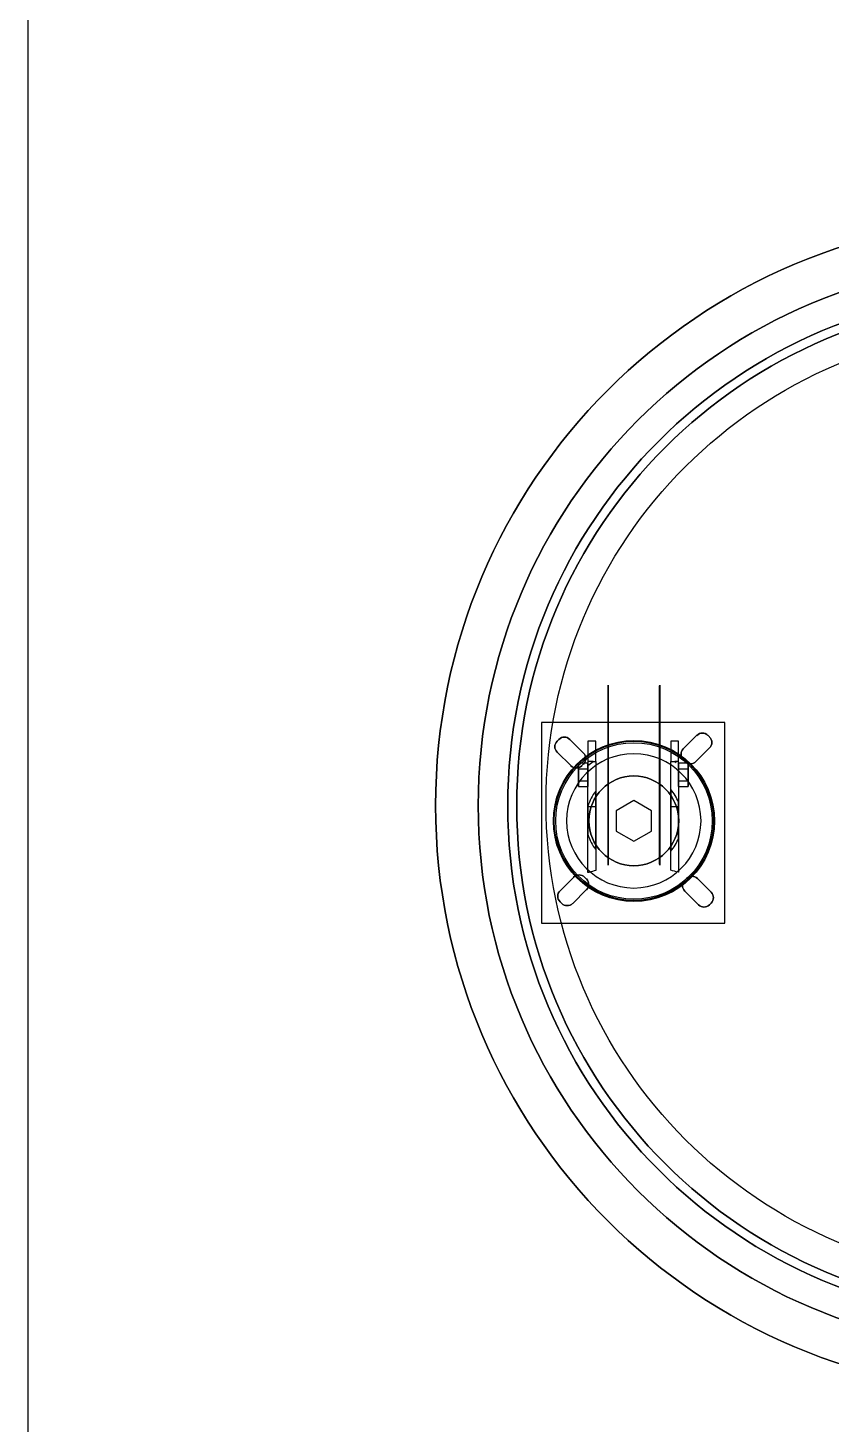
# Model space of a CAD drawing. Header units: millimetres. Extents: x 43168.9 to 43194.6, y -25545.1 to -25543.4.
# Drawn here: x 43170.37588 to 43170.38212, y -25543.92404 to -25543.91319 of the extents above; entities that cross this region are included whole.
import ezdxf

# ---------------------------------------------------------------- set-up
doc = ezdxf.new("R2010")
doc.units = ezdxf.units.MM
doc.header["$LTSCALE"] = 200
doc.layers.add('duv_sgh', color=4, linetype='Continuous')

msp = doc.modelspace()

# ---------------------------------------------------------------- linework, layer by layer
for p, q in [((43170.375879, -25543.911919), (43170.375879, -25543.925919)), ((43170.381292, -25543.918588, 0.002208), (43170.37987, -25543.918588, 0.002208)), ((43170.37987, -25543.918588, 0.002208), (43170.37987, -25543.920148, 0.002208)), ((43170.381292, -25543.920148, 0.002208), (43170.381292, -25543.918588, 0.002208)), ((43170.37999, -25543.918732, 0.002208), (43170.380003, -25543.918719, 0.002208)), ((43170.380088, -25543.918719, 0.002208), (43170.380194, -25543.918825, 0.002208)), ((43170.38097, -25543.918793, 0.002208), (43170.381076, -25543.918687, 0.002208)), ((43170.381161, -25543.918687, 0.002208), (43170.381175, -25543.9187, 0.002208)), ((43170.380096, -25543.918923, 0.002208), (43170.37999, -25543.918817, 0.002208)), ((43170.380983, -25543.918892, 0.002208), (43170.38097, -25543.918878, 0.002208)), ((43170.381175, -25543.918785, 0.002208), (43170.381068, -25543.918892, 0.002208)), ((43170.380156, -25543.91904, 0.000818), (43170.380156, -25543.918948, 0.000818)), ((43170.380156, -25543.918948, 0.000818), (43170.38023, -25543.918948, 0.000818)), ((43170.380194, -25543.91891, 0.002208), (43170.380181, -25543.918923, 0.002208)), ((43170.38023, -25543.91904, 0.000818), (43170.38023, -25543.918948, 0.000818)), ((43170.380933, -25543.91904, 0.000818), (43170.380933, -25543.918948, 0.000818)), ((43170.380933, -25543.918948, 0.000818), (43170.381007, -25543.918948, 0.000818)), ((43170.381007, -25543.91904, 0.000818), (43170.381007, -25543.918948, 0.000818)), ((43170.380156, -25543.91904, 0.000818), (43170.38023, -25543.91904, 0.000818)), ((43170.380933, -25543.91904, 0.000818), (43170.381007, -25543.91904, 0.000818)), ((43170.380586, -25543.919194, 0.001966), (43170.380449, -25543.919273, 0.001966)), ((43170.380723, -25543.919273, 0.001966), (43170.380586, -25543.919194, 0.001966)), ((43170.380449, -25543.919273, 0.001966), (43170.380449, -25543.919431, 0.001966)), ((43170.380723, -25543.919431, 0.001966), (43170.380723, -25543.919273, 0.001966)), ((43170.380449, -25543.919431, 0.001966), (43170.380586, -25543.91951, 0.001966)), ((43170.380586, -25543.91951, 0.001966), (43170.380723, -25543.919431, 0.001966)), ((43170.380013, -25543.919896, 0.002208), (43170.380119, -25543.919789, 0.002208)), ((43170.380204, -25543.919789, 0.002208), (43170.380217, -25543.919803, 0.002208)), ((43170.380982, -25543.919814, 0.002208), (43170.380995, -25543.9198, 0.002208)), ((43170.38108, -25543.9198, 0.002208), (43170.381186, -25543.919907, 0.002208)), ((43170.380217, -25543.919887, 0.002208), (43170.380111, -25543.919994, 0.002208)), ((43170.381088, -25543.920005, 0.002208), (43170.380982, -25543.919898, 0.002208)), ((43170.380026, -25543.919994, 0.002208), (43170.380013, -25543.919981, 0.002208)), ((43170.381186, -25543.919992, 0.002208), (43170.381173, -25543.920005, 0.002208)), ((43170.37987, -25543.920148, 0.002208), (43170.381292, -25543.920148, 0.002208))]:
    msp.add_line(p, q)
at = {"extrusion": (1.22461e-16, -1.17518e-30, -1)}
for p, q in [((43170.381292, -25543.918588, 0.002139), (43170.37987, -25543.918588, 0.002139)), ((43170.37987, -25543.918588, 0.002139), (43170.37987, -25543.920148, 0.002139)), ((43170.381292, -25543.920148, 0.002139), (43170.381292, -25543.918588, 0.002139)), ((43170.380003, -25543.918719, 0.002139), (43170.37999, -25543.918732, 0.002139)), ((43170.380194, -25543.918825, 0.002139), (43170.380088, -25543.918719, 0.002139)), ((43170.381076, -25543.918687, 0.002139), (43170.38097, -25543.918793, 0.002139)), ((43170.381175, -25543.9187, 0.002139), (43170.381161, -25543.918687, 0.002139)), ((43170.37999, -25543.918817, 0.002139), (43170.380096, -25543.918923, 0.002139)), ((43170.38097, -25543.918878, 0.002139), (43170.380983, -25543.918892, 0.002139)), ((43170.381068, -25543.918892, 0.002139), (43170.381175, -25543.918785, 0.002139)), ((43170.380156, -25543.918948, 0.000659), (43170.380156, -25543.91904, 0.000659)), ((43170.380156, -25543.918948, 0.000659), (43170.38023, -25543.918948, 0.000659)), ((43170.380181, -25543.918923, 0.002139), (43170.380194, -25543.91891, 0.002139)), ((43170.38023, -25543.918948, 0.000659), (43170.38023, -25543.91904, 0.000659)), ((43170.380933, -25543.918948, 0.000659), (43170.380933, -25543.91904, 0.000659)), ((43170.380933, -25543.918948, 0.000659), (43170.381007, -25543.918948, 0.000659)), ((43170.381007, -25543.918948, 0.000659), (43170.381007, -25543.91904, 0.000659)), ((43170.380156, -25543.91904, 0.000659), (43170.38023, -25543.91904, 0.000659)), ((43170.380933, -25543.91904, 0.000659), (43170.381007, -25543.91904, 0.000659)), ((43170.380586, -25543.919194, 0.001854), (43170.380449, -25543.919273, 0.001854)), ((43170.380723, -25543.919273, 0.001854), (43170.380586, -25543.919194, 0.001854)), ((43170.380449, -25543.919273, 0.001854), (43170.380449, -25543.919431, 0.001854)), ((43170.380723, -25543.919431, 0.001854), (43170.380723, -25543.919273, 0.001854)), ((43170.380449, -25543.919431, 0.001854), (43170.380586, -25543.91951, 0.001854)), ((43170.380586, -25543.91951, 0.001854), (43170.380723, -25543.919431, 0.001854)), ((43170.380119, -25543.919789, 0.002139), (43170.380013, -25543.919896, 0.002139)), ((43170.380217, -25543.919803, 0.002139), (43170.380204, -25543.919789, 0.002139)), ((43170.380995, -25543.9198, 0.002139), (43170.380982, -25543.919814, 0.002139)), ((43170.381186, -25543.919907, 0.002139), (43170.38108, -25543.9198, 0.002139)), ((43170.380111, -25543.919994, 0.002139), (43170.380217, -25543.919887, 0.002139)), ((43170.380982, -25543.919898, 0.002139), (43170.381088, -25543.920005, 0.002139)), ((43170.380013, -25543.919981, 0.002139), (43170.380026, -25543.919994, 0.002139)), ((43170.381173, -25543.920005, 0.002139), (43170.381186, -25543.919992, 0.002139)), ((43170.37987, -25543.920148, 0.002139), (43170.381292, -25543.920148, 0.002139))]:
    msp.add_line(p, q, dxfattribs=at)
at = {"extrusion": (9.59637e-15, 1, 0)}
for p, q in [((43170.381292, -25543.918588, 0.002208), (43170.37987, -25543.918588, 0.002208)), ((43170.37987, -25543.918588, 0.002139), (43170.37987, -25543.918588, 0.002208)), ((43170.381292, -25543.918588, 0.002139), (43170.37987, -25543.918588, 0.002139)), ((43170.381292, -25543.918588, 0.002208), (43170.381292, -25543.918588, 0.002139))]:
    msp.add_line(p, q, dxfattribs=at)
at = {"extrusion": (-1, 9.59637e-15, -1.22461e-16)}
for p, q in [((43170.37987, -25543.918588, 0.002208), (43170.37987, -25543.920148, 0.002208)), ((43170.37987, -25543.918588, 0.002139), (43170.37987, -25543.918588, 0.002208)), ((43170.37987, -25543.918588, 0.002139), (43170.37987, -25543.920148, 0.002139)), ((43170.38023, -25543.918732, 0.00076), (43170.38023, -25543.918891, 0.001966)), ((43170.380873, -25543.918732, 0.00076), (43170.380873, -25543.91889, 0.001956)), ((43170.380156, -25543.918948, 0.000818), (43170.380156, -25543.918902, 0.000738)), ((43170.380156, -25543.918902, 0.000738), (43170.380156, -25543.918948, 0.000659)), ((43170.380156, -25543.91904, 0.000818), (43170.380156, -25543.918948, 0.000818)), ((43170.380156, -25543.918948, 0.000659), (43170.380156, -25543.91904, 0.000659)), ((43170.38023, -25543.918891, 0.001966), (43170.38023, -25543.918922, 0.001966)), ((43170.380933, -25543.918948, 0.000818), (43170.380933, -25543.918902, 0.000738)), ((43170.380933, -25543.918902, 0.000738), (43170.380933, -25543.918948, 0.000659)), ((43170.380933, -25543.91904, 0.000818), (43170.380933, -25543.918948, 0.000818)), ((43170.380933, -25543.918948, 0.000659), (43170.380933, -25543.91904, 0.000659)), ((43170.380156, -25543.919086, 0.000738), (43170.380156, -25543.91904, 0.000818)), ((43170.380156, -25543.91904, 0.000659), (43170.380156, -25543.919086, 0.000738)), ((43170.380933, -25543.919086, 0.000738), (43170.380933, -25543.91904, 0.000818)), ((43170.380933, -25543.91904, 0.000659), (43170.380933, -25543.919086, 0.000738)), ((43170.380873, -25543.919107, 0.001964), (43170.380873, -25543.919588, 0.001959)), ((43170.38023, -25543.919238, 0.001963), (43170.38023, -25543.919458, 0.00196)), ((43170.38023, -25543.919754, 0.001951), (43170.38023, -25543.919242, 0.000703)), ((43170.380449, -25543.919273, 0.001966), (43170.380449, -25543.919431, 0.001966)), ((43170.380449, -25543.919273, 0.001966), (43170.380449, -25543.919273, 0.001854)), ((43170.380449, -25543.919273, 0.001854), (43170.380449, -25543.919431, 0.001854)), ((43170.380873, -25543.919735, 0.001905), (43170.380873, -25543.919242, 0.000703)), ((43170.380449, -25543.919431, 0.001966), (43170.380449, -25543.919431, 0.001854)), ((43170.37987, -25543.920148, 0.002208), (43170.37987, -25543.920148, 0.002139))]:
    msp.add_line(p, q, dxfattribs=at)
at = {"extrusion": (1, -9.59637e-15, 1.22461e-16)}
for p, q in [((43170.381292, -25543.920148, 0.002208), (43170.381292, -25543.918588, 0.002208)), ((43170.381292, -25543.918588, 0.002208), (43170.381292, -25543.918588, 0.002139)), ((43170.381292, -25543.920148, 0.002139), (43170.381292, -25543.918588, 0.002139)), ((43170.38029, -25543.91889, 0.00196), (43170.38029, -25543.918732, 0.00076)), ((43170.380933, -25543.918891, 0.001966), (43170.380933, -25543.918732, 0.00076)), ((43170.38023, -25543.918948, 0.000818), (43170.38023, -25543.918902, 0.000738)), ((43170.38023, -25543.918902, 0.000738), (43170.38023, -25543.918948, 0.000659)), ((43170.38023, -25543.91904, 0.000818), (43170.38023, -25543.918948, 0.000818)), ((43170.38023, -25543.918948, 0.000659), (43170.38023, -25543.91904, 0.000659)), ((43170.380933, -25543.918913, 0.001966), (43170.380933, -25543.918891, 0.001966)), ((43170.381007, -25543.918948, 0.000818), (43170.381007, -25543.918902, 0.000738)), ((43170.381007, -25543.918902, 0.000738), (43170.381007, -25543.918948, 0.000659)), ((43170.381007, -25543.91904, 0.000818), (43170.381007, -25543.918948, 0.000818)), ((43170.381007, -25543.918948, 0.000659), (43170.381007, -25543.91904, 0.000659)), ((43170.38023, -25543.919086, 0.000738), (43170.38023, -25543.91904, 0.000818)), ((43170.38023, -25543.91904, 0.000659), (43170.38023, -25543.919086, 0.000738)), ((43170.381007, -25543.919086, 0.000738), (43170.381007, -25543.91904, 0.000818)), ((43170.381007, -25543.91904, 0.000659), (43170.381007, -25543.919086, 0.000738)), ((43170.38029, -25543.919574, 0.001959), (43170.38029, -25543.919121, 0.001964)), ((43170.380933, -25543.919489, 0.00196), (43170.380933, -25543.919207, 0.001963)), ((43170.38029, -25543.919242, 0.000703), (43170.38029, -25543.919738, 0.001913)), ((43170.380723, -25543.919431, 0.001966), (43170.380723, -25543.919273, 0.001966)), ((43170.380723, -25543.919273, 0.001966), (43170.380723, -25543.919273, 0.001854)), ((43170.380723, -25543.919431, 0.001854), (43170.380723, -25543.919273, 0.001854)), ((43170.380933, -25543.919242, 0.000703), (43170.380933, -25543.919751, 0.001945)), ((43170.380723, -25543.919431, 0.001966), (43170.380723, -25543.919431, 0.001854)), ((43170.381292, -25543.920148, 0.002208), (43170.381292, -25543.920148, 0.002139))]:
    msp.add_line(p, q, dxfattribs=at)
at = {"extrusion": (0.707107, -0.707107, 8.65927e-17)}
for p, q in [((43170.37999, -25543.918732, 0.002208), (43170.380003, -25543.918719, 0.002208)), ((43170.380003, -25543.918719, 0.002139), (43170.37999, -25543.918732, 0.002139)), ((43170.37999, -25543.918732, 0.002208), (43170.37999, -25543.918732, 0.002139)), ((43170.380003, -25543.918719, 0.002208), (43170.380003, -25543.918719, 0.002139)), ((43170.38097, -25543.918793, 0.002208), (43170.381076, -25543.918687, 0.002208)), ((43170.381076, -25543.918687, 0.002139), (43170.38097, -25543.918793, 0.002139)), ((43170.381076, -25543.918687, 0.002208), (43170.381076, -25543.918687, 0.002139)), ((43170.38097, -25543.918793, 0.002208), (43170.38097, -25543.918793, 0.002139)), ((43170.380013, -25543.919896, 0.002208), (43170.380119, -25543.919789, 0.002208)), ((43170.380119, -25543.919789, 0.002139), (43170.380013, -25543.919896, 0.002139)), ((43170.380119, -25543.919789, 0.002208), (43170.380119, -25543.919789, 0.002139)), ((43170.380982, -25543.919814, 0.002208), (43170.380995, -25543.9198, 0.002208)), ((43170.380995, -25543.9198, 0.002139), (43170.380982, -25543.919814, 0.002139)), ((43170.380982, -25543.919814, 0.002208), (43170.380982, -25543.919814, 0.002139)), ((43170.380995, -25543.9198, 0.002208), (43170.380995, -25543.9198, 0.002139)), ((43170.380013, -25543.919896, 0.002208), (43170.380013, -25543.919896, 0.002139))]:
    msp.add_line(p, q, dxfattribs=at)
at = {"extrusion": (-0.707107, -0.707107, -8.65927e-17)}
for p, q in [((43170.380088, -25543.918719, 0.002208), (43170.380194, -25543.918825, 0.002208)), ((43170.380088, -25543.918719, 0.002208), (43170.380088, -25543.918719, 0.002139)), ((43170.380194, -25543.918825, 0.002139), (43170.380088, -25543.918719, 0.002139)), ((43170.381161, -25543.918687, 0.002208), (43170.381175, -25543.9187, 0.002208)), ((43170.381161, -25543.918687, 0.002208), (43170.381161, -25543.918687, 0.002139)), ((43170.381175, -25543.9187, 0.002139), (43170.381161, -25543.918687, 0.002139)), ((43170.381175, -25543.9187, 0.002208), (43170.381175, -25543.9187, 0.002139)), ((43170.380194, -25543.918825, 0.002208), (43170.380194, -25543.918825, 0.002139)), ((43170.380204, -25543.919789, 0.002208), (43170.380217, -25543.919803, 0.002208)), ((43170.380204, -25543.919789, 0.002208), (43170.380204, -25543.919789, 0.002139)), ((43170.380217, -25543.919803, 0.002139), (43170.380204, -25543.919789, 0.002139)), ((43170.380217, -25543.919803, 0.002208), (43170.380217, -25543.919803, 0.002139)), ((43170.38108, -25543.9198, 0.002208), (43170.381186, -25543.919907, 0.002208)), ((43170.38108, -25543.9198, 0.002208), (43170.38108, -25543.9198, 0.002139)), ((43170.381186, -25543.919907, 0.002139), (43170.38108, -25543.9198, 0.002139)), ((43170.381186, -25543.919907, 0.002208), (43170.381186, -25543.919907, 0.002139))]:
    msp.add_line(p, q, dxfattribs=at)
at = {"extrusion": (9.49719e-15, 0.99134, 0.131317)}
for p, q in [((43170.38029, -25543.918732, 0.00076), (43170.38023, -25543.918732, 0.00076)), ((43170.38023, -25543.918732, 0.00076), (43170.38023, -25543.918891, 0.001966)), ((43170.38029, -25543.91889, 0.00196), (43170.38029, -25543.918732, 0.00076)), ((43170.380873, -25543.918732, 0.00076), (43170.380873, -25543.91889, 0.001956)), ((43170.380933, -25543.918732, 0.00076), (43170.380873, -25543.918732, 0.00076)), ((43170.380933, -25543.918891, 0.001966), (43170.380933, -25543.918732, 0.00076)), ((43170.380269, -25543.918891, 0.001966), (43170.38023, -25543.918891, 0.001966)), ((43170.380933, -25543.918891, 0.001966), (43170.380904, -25543.918891, 0.001966))]:
    msp.add_line(p, q, dxfattribs=at)
at = {"extrusion": (0.707107, 0.707107, 8.65927e-17)}
for p, q in [((43170.380096, -25543.918923, 0.002208), (43170.37999, -25543.918817, 0.002208)), ((43170.37999, -25543.918817, 0.002208), (43170.37999, -25543.918817, 0.002139)), ((43170.37999, -25543.918817, 0.002139), (43170.380096, -25543.918923, 0.002139)), ((43170.380983, -25543.918892, 0.002208), (43170.38097, -25543.918878, 0.002208)), ((43170.38097, -25543.918878, 0.002208), (43170.38097, -25543.918878, 0.002139)), ((43170.38097, -25543.918878, 0.002139), (43170.380983, -25543.918892, 0.002139)), ((43170.380096, -25543.918923, 0.002208), (43170.380096, -25543.918923, 0.002139)), ((43170.380983, -25543.918892, 0.002208), (43170.380983, -25543.918892, 0.002139)), ((43170.381088, -25543.920005, 0.002208), (43170.380982, -25543.919898, 0.002208)), ((43170.380982, -25543.919898, 0.002208), (43170.380982, -25543.919898, 0.002139)), ((43170.380982, -25543.919898, 0.002139), (43170.381088, -25543.920005, 0.002139)), ((43170.380026, -25543.919994, 0.002208), (43170.380013, -25543.919981, 0.002208)), ((43170.380013, -25543.919981, 0.002208), (43170.380013, -25543.919981, 0.002139)), ((43170.380013, -25543.919981, 0.002139), (43170.380026, -25543.919994, 0.002139)), ((43170.380026, -25543.919994, 0.002208), (43170.380026, -25543.919994, 0.002139)), ((43170.381088, -25543.920005, 0.002208), (43170.381088, -25543.920005, 0.002139))]:
    msp.add_line(p, q, dxfattribs=at)
at = {"extrusion": (-0.707107, 0.707107, -8.65927e-17)}
for p, q in [((43170.381175, -25543.918785, 0.002208), (43170.381068, -25543.918892, 0.002208)), ((43170.381068, -25543.918892, 0.002139), (43170.381175, -25543.918785, 0.002139)), ((43170.381175, -25543.918785, 0.002208), (43170.381175, -25543.918785, 0.002139)), ((43170.380194, -25543.91891, 0.002208), (43170.380181, -25543.918923, 0.002208)), ((43170.380181, -25543.918923, 0.002139), (43170.380194, -25543.91891, 0.002139)), ((43170.380181, -25543.918923, 0.002208), (43170.380181, -25543.918923, 0.002139)), ((43170.380194, -25543.91891, 0.002208), (43170.380194, -25543.91891, 0.002139)), ((43170.381068, -25543.918892, 0.002208), (43170.381068, -25543.918892, 0.002139)), ((43170.380217, -25543.919887, 0.002208), (43170.380111, -25543.919994, 0.002208)), ((43170.380111, -25543.919994, 0.002139), (43170.380217, -25543.919887, 0.002139)), ((43170.380217, -25543.919887, 0.002208), (43170.380217, -25543.919887, 0.002139)), ((43170.380111, -25543.919994, 0.002208), (43170.380111, -25543.919994, 0.002139)), ((43170.381186, -25543.919992, 0.002208), (43170.381173, -25543.920005, 0.002208)), ((43170.381173, -25543.920005, 0.002139), (43170.381186, -25543.919992, 0.002139)), ((43170.381173, -25543.920005, 0.002208), (43170.381173, -25543.920005, 0.002139)), ((43170.381186, -25543.919992, 0.002208), (43170.381186, -25543.919992, 0.002139))]:
    msp.add_line(p, q, dxfattribs=at)
at = {"extrusion": (8.37193e-15, 0.866025, -0.5)}
for p, q in [((43170.380156, -25543.918902, 0.000738), (43170.380156, -25543.918948, 0.000659)), ((43170.380156, -25543.918902, 0.000738), (43170.38023, -25543.918902, 0.000738)), ((43170.380156, -25543.918948, 0.000659), (43170.38023, -25543.918948, 0.000659)), ((43170.38023, -25543.918902, 0.000738), (43170.38023, -25543.918948, 0.000659)), ((43170.380933, -25543.918902, 0.000738), (43170.380933, -25543.918948, 0.000659)), ((43170.380933, -25543.918902, 0.000738), (43170.381007, -25543.918902, 0.000738)), ((43170.380933, -25543.918948, 0.000659), (43170.381007, -25543.918948, 0.000659)), ((43170.381007, -25543.918902, 0.000738), (43170.381007, -25543.918948, 0.000659))]:
    msp.add_line(p, q, dxfattribs=at)
at = {"extrusion": (8.24947e-15, 0.866025, 0.5)}
for p, q in [((43170.380156, -25543.918948, 0.000818), (43170.380156, -25543.918902, 0.000738)), ((43170.380156, -25543.918902, 0.000738), (43170.38023, -25543.918902, 0.000738)), ((43170.380156, -25543.918948, 0.000818), (43170.38023, -25543.918948, 0.000818)), ((43170.38023, -25543.918948, 0.000818), (43170.38023, -25543.918902, 0.000738)), ((43170.380933, -25543.918948, 0.000818), (43170.380933, -25543.918902, 0.000738)), ((43170.380933, -25543.918902, 0.000738), (43170.381007, -25543.918902, 0.000738)), ((43170.380933, -25543.918948, 0.000818), (43170.381007, -25543.918948, 0.000818)), ((43170.381007, -25543.918948, 0.000818), (43170.381007, -25543.918902, 0.000738))]:
    msp.add_line(p, q, dxfattribs=at)
at = {"extrusion": (-2.20791e-16, -0.010247, 0.999947)}
for p, q in [((43170.380269, -25543.918891, 0.001966), (43170.38023, -25543.918891, 0.001966)), ((43170.38023, -25543.918891, 0.001966), (43170.38023, -25543.918922, 0.001966)), ((43170.380933, -25543.918891, 0.001966), (43170.380904, -25543.918891, 0.001966)), ((43170.380933, -25543.918913, 0.001966), (43170.380933, -25543.918891, 0.001966)), ((43170.38029, -25543.919574, 0.001959), (43170.38029, -25543.919121, 0.001964)), ((43170.380873, -25543.919107, 0.001964), (43170.380873, -25543.919588, 0.001959)), ((43170.380933, -25543.919489, 0.00196), (43170.380933, -25543.919207, 0.001963)), ((43170.38023, -25543.919238, 0.001963), (43170.38023, -25543.919458, 0.00196))]:
    msp.add_line(p, q, dxfattribs=at)
at = {"extrusion": (-8.24947e-15, -0.866025, -0.5)}
for p, q in [((43170.380156, -25543.91904, 0.000659), (43170.380156, -25543.919086, 0.000738)), ((43170.380156, -25543.91904, 0.000659), (43170.38023, -25543.91904, 0.000659)), ((43170.380156, -25543.919086, 0.000738), (43170.38023, -25543.919086, 0.000738)), ((43170.38023, -25543.91904, 0.000659), (43170.38023, -25543.919086, 0.000738)), ((43170.380933, -25543.91904, 0.000659), (43170.380933, -25543.919086, 0.000738)), ((43170.380933, -25543.91904, 0.000659), (43170.381007, -25543.91904, 0.000659)), ((43170.380933, -25543.919086, 0.000738), (43170.381007, -25543.919086, 0.000738)), ((43170.381007, -25543.91904, 0.000659), (43170.381007, -25543.919086, 0.000738))]:
    msp.add_line(p, q, dxfattribs=at)
at = {"extrusion": (-8.37193e-15, -0.866025, 0.5)}
for p, q in [((43170.380156, -25543.919086, 0.000738), (43170.380156, -25543.91904, 0.000818)), ((43170.380156, -25543.91904, 0.000818), (43170.38023, -25543.91904, 0.000818)), ((43170.380156, -25543.919086, 0.000738), (43170.38023, -25543.919086, 0.000738)), ((43170.38023, -25543.919086, 0.000738), (43170.38023, -25543.91904, 0.000818)), ((43170.380933, -25543.919086, 0.000738), (43170.380933, -25543.91904, 0.000818)), ((43170.380933, -25543.91904, 0.000818), (43170.381007, -25543.91904, 0.000818)), ((43170.380933, -25543.919086, 0.000738), (43170.381007, -25543.919086, 0.000738)), ((43170.381007, -25543.919086, 0.000738), (43170.381007, -25543.91904, 0.000818))]:
    msp.add_line(p, q, dxfattribs=at)
at = {"extrusion": (-0.5, 0.866025, -6.12303e-17)}
for p, q in [((43170.380586, -25543.919194, 0.001966), (43170.380449, -25543.919273, 0.001966)), ((43170.380586, -25543.919194, 0.001854), (43170.380449, -25543.919273, 0.001854)), ((43170.380586, -25543.919194, 0.001966), (43170.380586, -25543.919194, 0.001854)), ((43170.380449, -25543.919273, 0.001966), (43170.380449, -25543.919273, 0.001854))]:
    msp.add_line(p, q, dxfattribs=at)
at = {"extrusion": (0.5, 0.866025, 6.12303e-17)}
for p, q in [((43170.380723, -25543.919273, 0.001966), (43170.380586, -25543.919194, 0.001966)), ((43170.380586, -25543.919194, 0.001966), (43170.380586, -25543.919194, 0.001854)), ((43170.380723, -25543.919273, 0.001854), (43170.380586, -25543.919194, 0.001854)), ((43170.380723, -25543.919273, 0.001966), (43170.380723, -25543.919273, 0.001854))]:
    msp.add_line(p, q, dxfattribs=at)
at = {"extrusion": (-8.83184e-15, -0.925175, -0.379542)}
for p, q in [((43170.38023, -25543.919754, 0.001951), (43170.38023, -25543.919242, 0.000703)), ((43170.38029, -25543.919242, 0.000703), (43170.38023, -25543.919242, 0.000703)), ((43170.38029, -25543.919242, 0.000703), (43170.38029, -25543.919738, 0.001913)), ((43170.380873, -25543.919735, 0.001905), (43170.380873, -25543.919242, 0.000703)), ((43170.380933, -25543.919242, 0.000703), (43170.380873, -25543.919242, 0.000703)), ((43170.380933, -25543.919242, 0.000703), (43170.380933, -25543.919751, 0.001945))]:
    msp.add_line(p, q, dxfattribs=at)
at = {"extrusion": (-0.5, -0.866025, -6.12303e-17)}
for p, q in [((43170.380449, -25543.919431, 0.001966), (43170.380586, -25543.91951, 0.001966)), ((43170.380449, -25543.919431, 0.001966), (43170.380449, -25543.919431, 0.001854)), ((43170.380449, -25543.919431, 0.001854), (43170.380586, -25543.91951, 0.001854)), ((43170.380586, -25543.91951, 0.001966), (43170.380586, -25543.91951, 0.001854))]:
    msp.add_line(p, q, dxfattribs=at)
at = {"extrusion": (0.5, -0.866025, 6.12303e-17)}
for p, q in [((43170.380586, -25543.91951, 0.001966), (43170.380723, -25543.919431, 0.001966)), ((43170.380586, -25543.91951, 0.001854), (43170.380723, -25543.919431, 0.001854)), ((43170.380586, -25543.91951, 0.001966), (43170.380586, -25543.91951, 0.001854)), ((43170.380723, -25543.919431, 0.001966), (43170.380723, -25543.919431, 0.001854))]:
    msp.add_line(p, q, dxfattribs=at)
at = {"extrusion": (-9.59637e-15, -1, 0)}
for p, q in [((43170.37987, -25543.920148, 0.002208), (43170.381292, -25543.920148, 0.002208)), ((43170.37987, -25543.920148, 0.002208), (43170.37987, -25543.920148, 0.002139)), ((43170.37987, -25543.920148, 0.002139), (43170.381292, -25543.920148, 0.002139)), ((43170.381292, -25543.920148, 0.002208), (43170.381292, -25543.920148, 0.002139))]:
    msp.add_line(p, q, dxfattribs=at)
for centre, radius in [((43170.383612, -25543.919233, 0.012056), 0.004566), ((43170.383612, -25543.919233, 0.011979), 0.004566), ((43170.383612, -25543.919233, 0.012056), 0.004566), ((43170.383612, -25543.919233, 0.011979), 0.004235), ((43170.383612, -25543.919233, 0.011725), 0.004006), ((43170.383612, -25543.919233, 0.011725), 0.004006), ((43170.383612, -25543.919233, 0.002205), 0.004006), ((43170.383612, -25543.919233, 0.002285), 0.003936), ((43170.383612, -25543.919233, 0.002285), 0.003936), ((43170.383612, -25543.919233, 0.012056), 0.003936), ((43170.383604, -25543.919214), 0.0037), ((43170.380587, -25543.919353, 0.002135), 0.000626), ((43170.380586, -25543.919352, 0.002158), 0.000619), ((43170.380587, -25543.919353, 0.002135), 0.000608), ((43170.380586, -25543.919352, 0.002094), 0.000349)]:
    msp.add_circle(centre, radius)
at = {"extrusion": (0, 0, -1)}
for centre, radius in [((-43170.383612, -25543.919233, -0.011979), 0.004566), ((-43170.383612, -25543.919233, -0.011979), 0.004235), ((-43170.383612, -25543.919233, -0.002205), 0.004006), ((-43170.383612, -25543.919233, -0.012056), 0.003936)]:
    msp.add_circle(centre, radius, dxfattribs=at)
at = {"extrusion": (-1, 9.59637e-15, -1.22461e-16)}
for centre, radius in [((25543.918997, 0.000759, -43170.380387), 0.000699), ((25543.918997, 0.000759, -43170.380785), 0.000693), ((25543.918997, 0.000759, -43170.380387), 0.000445), ((25543.918997, 0.000759, -43170.380785), 0.000446), ((25543.918997, 0.000759, -43170.380387), 0.000413)]:
    msp.add_circle(centre, radius, dxfattribs=at)
at = {"extrusion": (1, -9.59637e-15, 1.22461e-16)}
for centre, radius in [((-25543.918997, 0.000759, 43170.380387), 0.000693), ((-25543.918997, 0.000759, 43170.380787), 0.000699), ((-25543.918997, 0.000759, 43170.380387), 0.000446), ((-25543.918997, 0.000759, 43170.380787), 0.000445), ((-25543.918997, 0.000759, 43170.380788), 0.000413)]:
    msp.add_circle(centre, radius, dxfattribs=at)
at = {"extrusion": (1.22461e-16, -1.17518e-30, -1)}
for centre, radius in [((-43170.380586, -25543.919352, -0.002092), 0.000522), ((-43170.380586, -25543.919352, -0.001968), 0.000349)]:
    msp.add_circle(centre, radius, dxfattribs=at)
for centre, start, end in [((-43170.381119, -25543.91873, -0.002139), 45, 135), ((-43170.380032, -25543.918775, -0.002139), 315, 45), ((-43170.380046, -25543.918761, -0.002139), 45, 135), ((-43170.381132, -25543.918743, -0.002139), 135, 225), ((-43170.380152, -25543.918868, -0.002139), 135, 225), ((-43170.381013, -25543.918836, -0.002139), 315, 45), ((-43170.380139, -25543.918881, -0.002139), 225, 315), ((-43170.381026, -25543.918849, -0.002139), 225, 315), ((-43170.380161, -25543.919832, -0.002139), 45, 135), ((-43170.380175, -25543.919845, -0.002139), 135, 225), ((-43170.381024, -25543.919856, -0.002139), 315, 45), ((-43170.381038, -25543.919843, -0.002139), 45, 135), ((-43170.380055, -25543.919938, -0.002139), 315, 45), ((-43170.381144, -25543.919949, -0.002139), 135, 225), ((-43170.380068, -25543.919951, -0.002139), 225, 315), ((-43170.381131, -25543.919962, -0.002139), 225, 315)]:
    msp.add_arc(centre, 0.00006, start, end, dxfattribs=at)
for centre, start, end in [((43170.381119, -25543.91873, 0.002208), 45, 135), ((43170.380032, -25543.918775, 0.002208), 135, 225), ((43170.380046, -25543.918761, 0.002208), 45, 135), ((43170.381132, -25543.918743, 0.002208), 315, 45), ((43170.380152, -25543.918868, 0.002208), 315, 45), ((43170.381013, -25543.918836, 0.002208), 135, 225), ((43170.380139, -25543.918881, 0.002208), 225, 315), ((43170.381026, -25543.918849, 0.002208), 225, 315), ((43170.380161, -25543.919832, 0.002208), 45, 135), ((43170.380175, -25543.919845, 0.002208), 315, 45), ((43170.381024, -25543.919856, 0.002208), 135, 225), ((43170.381038, -25543.919843, 0.002208), 45, 135), ((43170.380055, -25543.919938, 0.002208), 135, 225), ((43170.381144, -25543.919949, 0.002208), 315, 45), ((43170.380068, -25543.919951, 0.002208), 225, 315), ((43170.381131, -25543.919962, 0.002208), 225, 315)]:
    msp.add_arc(centre, 0.00006, start, end)
at = {"extrusion": (-2.20791e-16, -0.010247, 0.999947)}
for start_param, end_param in [(0.919091, 1.27163), (-1.184007, -0.871963), (1.869963, 2.222501), (-2.269629, -1.957585)]:
    msp.add_ellipse((43170.380587, -25543.919348, 0.001961), major_axis=(0, 0.000374, 0.000004), ratio=0.999852, start_param=start_param, end_param=end_param, dxfattribs=at)
for points in [[(43170.38023, -25543.918922, 0.001966), (43170.380242, -25543.918911, 0.001966), (43170.380255, -25543.918901, 0.001966), (43170.380269, -25543.918891, 0.001966)], [(43170.380269, -25543.918891, 0.001966), (43170.380276, -25543.918891, 0.001964), (43170.380283, -25543.918891, 0.001962), (43170.38029, -25543.91889, 0.00196)], [(43170.380904, -25543.918891, 0.001966), (43170.380914, -25543.918898, 0.001966), (43170.380924, -25543.918905, 0.001966), (43170.380933, -25543.918913, 0.001966)], [(43170.38029, -25543.919694, 0.001882), (43170.38029, -25543.919709, 0.001893), (43170.38029, -25543.919723, 0.001903), (43170.38029, -25543.919738, 0.001913)], [(43170.380873, -25543.919735, 0.001905), (43170.380873, -25543.919725, 0.001898), (43170.380873, -25543.919714, 0.00189), (43170.380873, -25543.919703, 0.001882)]]:
    msp.add_open_spline(points, degree=3)
for points, knots in [([(43170.38023, -25543.919075, 0.001882), (43170.38023, -25543.919061, 0.00189), (43170.38023, -25543.919048, 0.001898), (43170.38023, -25543.919003, 0.001924), (43170.38023, -25543.918967, 0.001944), (43170.38023, -25543.918928, 0.001963), (43170.38023, -25543.918925, 0.001964), (43170.38023, -25543.918922, 0.001966)], [1.454837, 1.454837, 1.454837, 1.454837, 1.672279, 1.672279, 2.2268905, 2.2268905, 2.2723949, 2.2723949, 2.2723949, 2.2723949]), ([(43170.38029, -25543.91889, 0.00196), (43170.38029, -25543.918896, 0.001956), (43170.38029, -25543.918902, 0.001953), (43170.38029, -25543.918942, 0.001931), (43170.38029, -25543.918977, 0.001907), (43170.38029, -25543.919012, 0.001882)], [32.7674281, 32.7674281, 32.7674281, 32.7674281, 32.8667545, 32.8667545, 33.4487358, 33.4487358, 33.4487358, 33.4487358]), ([(43170.380873, -25543.919002, 0.001882), (43170.380873, -25543.918982, 0.001898), (43170.380873, -25543.918961, 0.001913), (43170.380873, -25543.918924, 0.001936), (43170.380873, -25543.918908, 0.001946), (43170.380873, -25543.91889, 0.001956)], [2.2560196, 2.2560196, 2.2560196, 2.2560196, 2.6188077, 2.6188077, 2.9017805, 2.9017805, 2.9017805, 2.9017805]), ([(43170.380873, -25543.91889, 0.001956), (43170.380876, -25543.91889, 0.001957), (43170.380879, -25543.91889, 0.001958), (43170.380889, -25543.918891, 0.001961), (43170.380897, -25543.918891, 0.001964), (43170.380904, -25543.918891, 0.001966)], [1.3773021, 1.3773021, 1.3773021, 1.3773021, 1.4216339, 1.4216339, 1.5317168, 1.5317168, 1.5317168, 1.5317168]), ([(43170.380933, -25543.918913, 0.001966), (43170.380933, -25543.918922, 0.001961), (43170.380933, -25543.918932, 0.001956), (43170.380933, -25543.918978, 0.001933), (43170.380933, -25543.919013, 0.001912), (43170.380933, -25543.91905, 0.001889), (43170.380933, -25543.919056, 0.001886), (43170.380933, -25543.919061, 0.001882)], [31.7080199, 31.7080199, 31.7080199, 31.7080199, 31.855979, 31.855979, 32.41398, 32.41398, 32.5077376, 32.5077376, 32.5077376, 32.5077376]), ([(43170.38023, -25543.919631, 0.001882), (43170.38023, -25543.91963, 0.001881), (43170.38023, -25543.919629, 0.001881), (43170.38023, -25543.919618, 0.001875), (43170.38023, -25543.919607, 0.00187), (43170.38023, -25543.919561, 0.001852), (43170.38023, -25543.919519, 0.001846), (43170.38023, -25543.919456, 0.001843), (43170.38023, -25543.919435, 0.001842), (43170.38023, -25543.919393, 0.001842), (43170.38023, -25543.919372, 0.001842), (43170.38023, -25543.919333, 0.001842), (43170.38023, -25543.919313, 0.001842), (43170.38023, -25543.919271, 0.001842), (43170.38023, -25543.91925, 0.001843), (43170.38023, -25543.919186, 0.001846), (43170.38023, -25543.919145, 0.001852), (43170.38023, -25543.919098, 0.00187), (43170.38023, -25543.919088, 0.001875), (43170.38023, -25543.919077, 0.001881), (43170.38023, -25543.919076, 0.001881), (43170.38023, -25543.919075, 0.001882)], [2.494794, 2.494794, 2.494794, 2.494794, 2.508566, 2.508566, 2.669474, 2.669474, 3.254739, 3.254739, 3.547371, 3.547371, 3.840003, 3.840003, 4.132635, 4.132635, 4.425267, 4.425267, 5.010531, 5.010531, 5.17144, 5.17144, 5.185212, 5.185212, 5.185212, 5.185212]), ([(43170.38029, -25543.919012, 0.001882), (43170.38029, -25543.919015, 0.001879), (43170.38029, -25543.919019, 0.001877), (43170.38029, -25543.919029, 0.00187), (43170.38029, -25543.919036, 0.001867), (43170.38029, -25543.919078, 0.001847), (43170.38029, -25543.919118, 0.001842), (43170.38029, -25543.919159, 0.001842)], [2.7774124, 2.7774124, 2.7774124, 2.7774124, 2.839325, 2.839325, 2.9457253, 2.9457253, 3.5363507, 3.5363507, 3.5363507, 3.5363507]), ([(43170.380873, -25543.919143, 0.001842), (43170.380873, -25543.919143, 0.001842), (43170.380873, -25543.919143, 0.001842), (43170.380873, -25543.919126, 0.001842), (43170.380873, -25543.919108, 0.001843), (43170.380873, -25543.919072, 0.001849), (43170.380873, -25543.919055, 0.001854), (43170.380873, -25543.919033, 0.001863), (43170.380873, -25543.919026, 0.001867), (43170.380873, -25543.919013, 0.001874), (43170.380873, -25543.919007, 0.001878), (43170.380873, -25543.919002, 0.001882)], [5.4528457, 5.4528457, 5.4528457, 5.4528457, 5.4550566, 5.4550566, 5.7032407, 5.7032407, 5.9514249, 5.9514249, 6.0617638, 6.0617638, 6.1534107, 6.1534107, 6.1534107, 6.1534107]), ([(43170.380933, -25543.919061, 0.001882), (43170.380933, -25543.919063, 0.001881), (43170.380933, -25543.919064, 0.00188), (43170.380933, -25543.919074, 0.001874), (43170.380933, -25543.919084, 0.001869), (43170.380933, -25543.919104, 0.001861), (43170.380933, -25543.919114, 0.001858), (43170.380933, -25543.919159, 0.001846), (43170.380933, -25543.919198, 0.001843), (43170.380933, -25543.91925, 0.001842), (43170.380933, -25543.919262, 0.001842), (43170.380933, -25543.919274, 0.001842)], [2.538716, 2.538716, 2.538716, 2.538716, 2.564327, 2.564327, 2.711487, 2.711487, 2.858648, 2.858648, 3.40211, 3.40211, 3.572327, 3.572327, 3.572327, 3.572327]), ([(43170.38029, -25543.91957, 0.001957), (43170.38029, -25543.919564, 0.001958), (43170.38029, -25543.919559, 0.001959), (43170.38029, -25543.919539, 0.001959), (43170.38029, -25543.919524, 0.001958), (43170.38029, -25543.919493, 0.001953), (43170.38029, -25543.919478, 0.001949), (43170.38029, -25543.919449, 0.00194), (43170.38029, -25543.919431, 0.001934), (43170.38029, -25543.919406, 0.001924), (43170.38029, -25543.919395, 0.00192), (43170.38029, -25543.919379, 0.001914), (43170.38029, -25543.919374, 0.001912), (43170.38029, -25543.919363, 0.001908), (43170.38029, -25543.919358, 0.001907), (43170.38029, -25543.919353, 0.001907), (43170.38029, -25543.919348, 0.001907), (43170.38029, -25543.919342, 0.001908), (43170.38029, -25543.919332, 0.001912), (43170.38029, -25543.919327, 0.001914), (43170.38029, -25543.919311, 0.00192), (43170.38029, -25543.9193, 0.001924), (43170.38029, -25543.919275, 0.001934), (43170.38029, -25543.919257, 0.00194), (43170.38029, -25543.919228, 0.001949), (43170.38029, -25543.919212, 0.001953), (43170.38029, -25543.919182, 0.001958), (43170.38029, -25543.919167, 0.001959), (43170.38029, -25543.919147, 0.001959), (43170.38029, -25543.919141, 0.001958), (43170.38029, -25543.919135, 0.001957)], [5.053695, 5.053695, 5.053695, 5.053695, 5.134731, 5.134731, 5.346664, 5.346664, 5.558597, 5.558597, 5.8029, 5.8029, 5.961841, 5.961841, 6.041311, 6.041311, 6.120782, 6.120782, 6.120782, 6.200253, 6.200253, 6.279723, 6.279723, 6.438665, 6.438665, 6.682967, 6.682967, 6.8949, 6.8949, 7.106834, 7.106834, 7.187869, 7.187869, 7.187869, 7.187869]), ([(43170.38029, -25543.919159, 0.001842), (43170.38029, -25543.919171, 0.001842), (43170.38029, -25543.919184, 0.001843), (43170.38029, -25543.919212, 0.001848), (43170.38029, -25543.919228, 0.001852), (43170.38029, -25543.919257, 0.00186), (43170.38029, -25543.919275, 0.001867), (43170.38029, -25543.9193, 0.001877), (43170.38029, -25543.919311, 0.001881), (43170.38029, -25543.919327, 0.001887), (43170.38029, -25543.919332, 0.001889), (43170.38029, -25543.919342, 0.001893), (43170.38029, -25543.919348, 0.001894), (43170.38029, -25543.919358, 0.001894), (43170.38029, -25543.919363, 0.001893), (43170.38029, -25543.919374, 0.001889), (43170.38029, -25543.919379, 0.001887), (43170.38029, -25543.919395, 0.001881), (43170.38029, -25543.919406, 0.001877), (43170.38029, -25543.919431, 0.001867), (43170.38029, -25543.919449, 0.00186), (43170.38029, -25543.919478, 0.001852), (43170.38029, -25543.919493, 0.001848), (43170.38029, -25543.919522, 0.001843), (43170.38029, -25543.919535, 0.001842), (43170.38029, -25543.919547, 0.001842)], [2.105633, 2.105633, 2.105633, 2.105633, 2.286273, 2.286273, 2.498206, 2.498206, 2.742508, 2.742508, 2.90145, 2.90145, 2.98092, 2.98092, 3.060391, 3.060391, 3.139862, 3.139862, 3.219332, 3.219332, 3.378274, 3.378274, 3.622576, 3.622576, 3.834509, 3.834509, 4.015149, 4.015149, 4.015149, 4.015149]), ([(43170.380873, -25543.919121, 0.001957), (43170.380873, -25543.919121, 0.001957), (43170.380873, -25543.919121, 0.001957), (43170.380873, -25543.919129, 0.001958), (43170.380873, -25543.919136, 0.001959), (43170.380873, -25543.919174, 0.001959), (43170.380873, -25543.91921, 0.001949), (43170.380873, -25543.919248, 0.00193), (43170.380873, -25543.91926, 0.001923), (43170.380873, -25543.919269, 0.001913), (43170.380873, -25543.919271, 0.00191), (43170.380873, -25543.919274, 0.001905), (43170.380873, -25543.919274, 0.001903), (43170.380873, -25543.919274, 0.001898), (43170.380873, -25543.919274, 0.001896), (43170.380873, -25543.919271, 0.001891), (43170.380873, -25543.919269, 0.001888), (43170.380873, -25543.91926, 0.001878), (43170.380873, -25543.919248, 0.001871), (43170.380873, -25543.919211, 0.001852), (43170.380873, -25543.919174, 0.001842), (43170.380873, -25543.919143, 0.001842)], [2.985305, 2.985305, 2.985305, 2.985305, 2.98675, 2.98675, 3.086203, 3.086203, 3.558172, 3.558172, 3.72489, 3.72489, 3.769415, 3.769415, 3.802075, 3.802075, 3.834735, 3.834735, 3.87926, 3.87926, 4.045978, 4.045978, 4.515978, 4.515978, 4.515978, 4.515978]), ([(43170.38023, -25543.919263, 0.001957), (43170.38023, -25543.919266, 0.001958), (43170.38023, -25543.919269, 0.001958), (43170.38023, -25543.9193, 0.001959), (43170.38023, -25543.919328, 0.001959), (43170.38023, -25543.919353, 0.001959), (43170.38023, -25543.919378, 0.001959), (43170.38023, -25543.919406, 0.001959), (43170.38023, -25543.919436, 0.001958), (43170.38023, -25543.919439, 0.001958), (43170.38023, -25543.919443, 0.001957)], [3.966319, 3.966319, 3.966319, 3.966319, 4.0090678, 4.0090678, 4.3874233, 4.3874233, 4.3874233, 4.7657787, 4.7657787, 4.8085275, 4.8085275, 4.8085275, 4.8085275]), ([(43170.380933, -25543.919478, 0.001957), (43170.380933, -25543.919468, 0.001958), (43170.380933, -25543.919458, 0.001959), (43170.380933, -25543.919432, 0.001959), (43170.380933, -25543.919415, 0.001959), (43170.380933, -25543.919383, 0.001958), (43170.380933, -25543.919368, 0.001958), (43170.380933, -25543.919353, 0.001958), (43170.380933, -25543.919338, 0.001958), (43170.380933, -25543.919322, 0.001958), (43170.380933, -25543.91929, 0.001959), (43170.380933, -25543.919274, 0.001959), (43170.380933, -25543.919248, 0.001959), (43170.380933, -25543.919237, 0.001958), (43170.380933, -25543.919227, 0.001957)], [4.184058, 4.184058, 4.184058, 4.184058, 4.328561, 4.328561, 4.552746, 4.552746, 4.77693, 4.77693, 4.77693, 5.001114, 5.001114, 5.225298, 5.225298, 5.369801, 5.369801, 5.369801, 5.369801]), ([(43170.380933, -25543.919274, 0.001842), (43170.380933, -25543.919285, 0.001842), (43170.380933, -25543.919296, 0.001842), (43170.380933, -25543.919322, 0.001843), (43170.380933, -25543.919338, 0.001843), (43170.380933, -25543.919368, 0.001843), (43170.380933, -25543.919383, 0.001843), (43170.380933, -25543.91941, 0.001842), (43170.380933, -25543.919421, 0.001842), (43170.380933, -25543.919431, 0.001842)], [2.0158291, 2.0158291, 2.0158291, 2.0158291, 2.1642807, 2.1642807, 2.3884648, 2.3884648, 2.6126489, 2.6126489, 2.7611005, 2.7611005, 2.7611005, 2.7611005]), ([(43170.380873, -25543.919563, 0.001842), (43170.380873, -25543.919531, 0.001842), (43170.380873, -25543.919495, 0.001852), (43170.380873, -25543.919457, 0.001871), (43170.380873, -25543.919446, 0.001878), (43170.380873, -25543.919436, 0.001888), (43170.380873, -25543.919434, 0.001891), (43170.380873, -25543.919432, 0.001896), (43170.380873, -25543.919432, 0.001898), (43170.380873, -25543.919432, 0.001903), (43170.380873, -25543.919432, 0.001905), (43170.380873, -25543.919434, 0.00191), (43170.380873, -25543.919436, 0.001913), (43170.380873, -25543.919446, 0.001923), (43170.380873, -25543.919457, 0.00193), (43170.380873, -25543.919495, 0.001949), (43170.380873, -25543.919532, 0.001959), (43170.380873, -25543.91957, 0.001959), (43170.380873, -25543.919577, 0.001958), (43170.380873, -25543.919584, 0.001957), (43170.380873, -25543.919585, 0.001957), (43170.380873, -25543.919585, 0.001957)], [0.553456, 0.553456, 0.553456, 0.553456, 1.023456, 1.023456, 1.190173, 1.190173, 1.234698, 1.234698, 1.267358, 1.267358, 1.300019, 1.300019, 1.344544, 1.344544, 1.511261, 1.511261, 1.983231, 1.983231, 2.082683, 2.082683, 2.084129, 2.084129, 2.084129, 2.084129]), ([(43170.380933, -25543.919431, 0.001842), (43170.380933, -25543.919444, 0.001842), (43170.380933, -25543.919456, 0.001842), (43170.380933, -25543.919508, 0.001843), (43170.380933, -25543.919547, 0.001846), (43170.380933, -25543.919592, 0.001858), (43170.380933, -25543.919602, 0.001861), (43170.380933, -25543.919622, 0.001869), (43170.380933, -25543.919632, 0.001874), (43170.380933, -25543.919641, 0.00188), (43170.380933, -25543.919643, 0.001881), (43170.380933, -25543.919644, 0.001882)], [4.318816, 4.318816, 4.318816, 4.318816, 4.489033, 4.489033, 5.032495, 5.032495, 5.179655, 5.179655, 5.326816, 5.326816, 5.352427, 5.352427, 5.352427, 5.352427]), ([(43170.38023, -25543.919754, 0.001951), (43170.38023, -25543.919725, 0.001937), (43170.38023, -25543.919696, 0.001921), (43170.38023, -25543.919658, 0.001898), (43170.38023, -25543.919644, 0.00189), (43170.38023, -25543.919631, 0.001882)], [31.7395769, 31.7395769, 31.7395769, 31.7395769, 32.1875818, 32.1875818, 32.4050238, 32.4050238, 32.4050238, 32.4050238]), ([(43170.38029, -25543.919547, 0.001842), (43170.38029, -25543.919588, 0.001842), (43170.38029, -25543.919627, 0.001847), (43170.38029, -25543.91967, 0.001867), (43170.38029, -25543.919676, 0.00187), (43170.38029, -25543.919687, 0.001877), (43170.38029, -25543.919691, 0.001879), (43170.38029, -25543.919694, 0.001882)], [5.3955166, 5.3955166, 5.3955166, 5.3955166, 5.986142, 5.986142, 6.0925423, 6.0925423, 6.1544549, 6.1544549, 6.1544549, 6.1544549]), ([(43170.380873, -25543.919703, 0.001882), (43170.380873, -25543.919698, 0.001878), (43170.380873, -25543.919693, 0.001874), (43170.380873, -25543.91968, 0.001867), (43170.380873, -25543.919673, 0.001863), (43170.380873, -25543.919651, 0.001854), (43170.380873, -25543.919634, 0.001849), (43170.380873, -25543.919598, 0.001843), (43170.380873, -25543.91958, 0.001842), (43170.380873, -25543.919563, 0.001842), (43170.380873, -25543.919563, 0.001842), (43170.380873, -25543.919563, 0.001842)], [2.7722081, 2.7722081, 2.7722081, 2.7722081, 2.863855, 2.863855, 2.9741939, 2.9741939, 3.2223781, 3.2223781, 3.4705622, 3.4705622, 3.4727731, 3.4727731, 3.4727731, 3.4727731]), ([(43170.380933, -25543.919644, 0.001882), (43170.380933, -25543.91965, 0.001886), (43170.380933, -25543.919656, 0.001889), (43170.380933, -25543.919689, 0.00191), (43170.380933, -25543.919719, 0.001928), (43170.380933, -25543.919751, 0.001945)], [1.5448156, 1.5448156, 1.5448156, 1.5448156, 1.6385732, 1.6385732, 2.1313944, 2.1313944, 2.1313944, 2.1313944]), ([(43170.38029, -25543.919738, 0.001913), (43170.380274, -25543.919743, 0.001924), (43170.380258, -25543.919747, 0.001934), (43170.380238, -25543.919752, 0.001947), (43170.380234, -25543.919753, 0.001949), (43170.38023, -25543.919754, 0.001951)], [11.7712622, 11.7712622, 11.7712622, 11.7712622, 12.0400478, 12.0400478, 12.1064881, 12.1064881, 12.1064881, 12.1064881]), ([(43170.380933, -25543.919751, 0.001945), (43170.380932, -25543.919751, 0.001945), (43170.380932, -25543.919751, 0.001944), (43170.380911, -25543.919746, 0.001932), (43170.380891, -25543.919741, 0.001919), (43170.380873, -25543.919735, 0.001905)], [6.8473735, 6.8473735, 6.8473735, 6.8473735, 6.8542848, 6.8542848, 7.1885177, 7.1885177, 7.1885177, 7.1885177])]:
    msp.add_open_spline(points, degree=3, knots=knots)
for points, weights in [([(43170.38029, -25543.919135, 0.001957), (43170.38029, -25543.919128, 0.00196), (43170.38029, -25543.919121, 0.001964)], [1, 1.00025301507, 1.00013130911]), ([(43170.380873, -25543.919107, 0.001964), (43170.380873, -25543.919114, 0.001961), (43170.380873, -25543.919121, 0.001957)], [1.00011229141, 1.00022948228, 1]), ([(43170.380933, -25543.919227, 0.001957), (43170.380933, -25543.919217, 0.00196), (43170.380933, -25543.919207, 0.001963)], [1, 1.00058115637, 1.00039819045]), ([(43170.38023, -25543.919238, 0.001963), (43170.38023, -25543.91925, 0.00196), (43170.38023, -25543.919263, 0.001957)], [1.00067554481, 1.00093549632, 1]), ([(43170.38023, -25543.919443, 0.001957), (43170.38023, -25543.91945, 0.001959), (43170.38023, -25543.919458, 0.00196)], [1, 1.00056070829, 1.00069195886]), ([(43170.380933, -25543.919489, 0.00196), (43170.380933, -25543.919484, 0.001959), (43170.380933, -25543.919478, 0.001957)], [1.00038971441, 1.00028997896, 1]), ([(43170.38029, -25543.919574, 0.001959), (43170.38029, -25543.919572, 0.001958), (43170.38029, -25543.91957, 0.001957)], [1.00011367249, 1.0000720147, 1]), ([(43170.380873, -25543.919585, 0.001957), (43170.380873, -25543.919586, 0.001958), (43170.380873, -25543.919588, 0.001959)], [1, 1.00005880646, 1.0000948477])]:
    msp.add_rational_spline(points, weights, degree=2)
at = {"layer": 'duv_sgh'}
msp.add_line((43170.375879, -25543.851919), (43170.375879, -25543.976006), dxfattribs=at)

doc.saveas('drawing.dxf')
